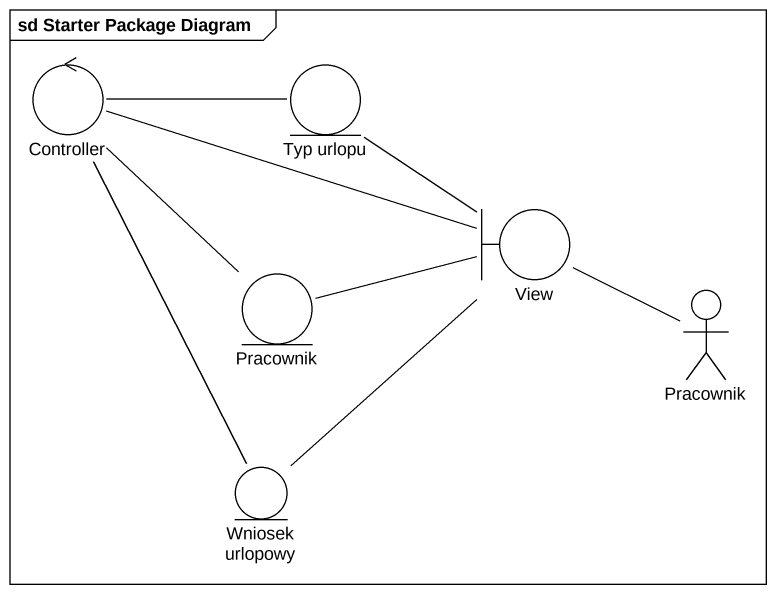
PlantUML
@startuml
mainframe sd Starter Package Diagram
control Controller
entity "Typ urlopu" as Typ_urlopu
boundary View
entity Pracownik
actor "Pracownik" as Pracownik_2
entity "Wniosek urlopowy" as Wniosek_urlopowy
Controller -right- Typ_urlopu
Controller -- Pracownik
Controller -- Wniosek_urlopowy
Typ_urlopu -- View
View -left- Controller
Pracownik -right- View
Pracownik_2 -left- View
Wniosek_urlopowy -up- Controller
Wniosek_urlopowy -up- View
@enduml
